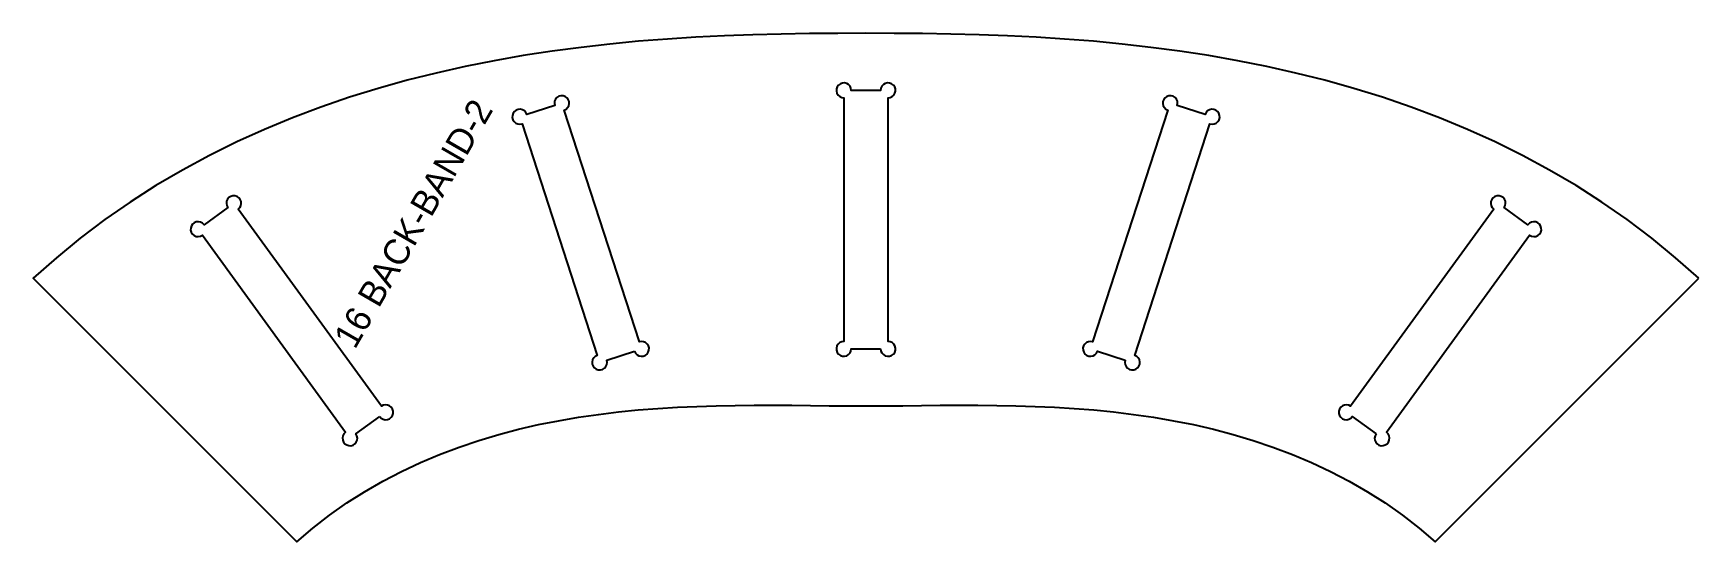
# Model space of a CAD drawing. Header units: millimetres. Extents: x 0 to 715, y 0 to 218.
import ezdxf
from ezdxf.enums import TextEntityAlignment as Align

# ---------------------------------------------------------------- set-up
doc = ezdxf.new("R2010")
doc.units = ezdxf.units.MM
doc.layers.add('CUT', color=1, linetype='Continuous')
doc.layers.add('ENGRAVE-LABEL', color=3, linetype='Continuous')

msp = doc.modelspace()

# ---------------------------------------------------------------- linework, layer by layer
at = {"layer": 'CUT'}
msp.add_lwpolyline([(715.25, 113.14), (705.35, 121.93), (695.1, 130.32), (684.54, 138.29), (673.69, 145.82), (662.57, 152.93), (651.21, 159.6), (639.64, 165.85), (627.88, 171.67), (615.95, 177.07), (603.89, 182.06), (591.71, 186.64), (579.44, 190.85), (567.09, 194.67), (554.69, 198.14), (542.26, 201.26), (529.8, 204.06), (517.34, 206.54), (504.88, 208.73), (492.44, 210.64), (480.02, 212.29), (467.62, 213.7), (455.27, 214.88), (442.94, 215.85), (430.66, 216.63), (418.41, 217.24), (406.2, 217.69), (394.02, 218), (381.87, 218.19), (369.74, 218.29), (357.62, 218.31), (345.51, 218.29), (333.38, 218.19), (321.23, 218), (309.05, 217.69), (296.84, 217.24), (284.59, 216.63), (272.31, 215.85), (259.98, 214.88), (247.62, 213.7), (235.23, 212.29), (222.81, 210.64), (210.37, 208.73), (197.91, 206.54), (185.45, 204.06), (172.99, 201.26), (160.55, 198.14), (148.16, 194.67), (135.81, 190.85), (123.54, 186.64), (111.36, 182.06), (99.3, 177.07), (87.37, 171.67), (75.61, 165.85), (64.03, 159.6), (52.68, 152.93), (41.56, 145.82), (30.71, 138.29), (20.15, 130.32), (9.9, 121.93), (0, 113.14), (113.14, 0), (120.04, 5.87), (127.21, 11.42), (134.62, 16.62), (142.25, 21.48), (150.08, 25.99), (158.08, 30.16), (166.23, 33.99), (174.51, 37.48), (182.9, 40.64), (191.36, 43.49), (199.88, 46.03), (208.45, 48.28), (217.04, 50.26), (225.63, 51.97), (234.22, 53.44), (242.78, 54.68), (251.32, 55.72), (259.81, 56.56), (268.25, 57.23), (276.64, 57.74), (284.98, 58.12), (293.25, 58.37), (301.46, 58.53), (309.62, 58.6), (317.72, 58.61), (325.77, 58.57), (333.78, 58.49), (341.75, 58.41), (349.69, 58.34), (357.62, 58.31), (365.55, 58.34), (373.5, 58.41), (381.47, 58.49), (389.48, 58.57), (397.53, 58.61), (405.63, 58.6), (413.79, 58.53), (422, 58.37), (430.27, 58.12), (438.61, 57.74), (447, 57.23), (455.44, 56.56), (463.93, 55.72), (472.47, 54.68), (481.03, 53.44), (489.62, 51.97), (498.21, 50.26), (506.8, 48.28), (515.37, 46.03), (523.89, 43.49), (532.35, 40.64), (540.74, 37.48), (549.02, 33.99), (557.17, 30.16), (565.17, 25.99), (573, 21.48), (580.63, 16.62), (588.04, 11.42), (595.21, 5.87), (602.11, 0)], close=True, dxfattribs=at)
for points in [[(363.92, 82.81, 2.414214), (367.12, 86.01), (367.12, 190.61, 2.414214), (363.92, 193.81), (351.32, 193.81, 2.414214), (348.12, 190.61), (348.12, 86.01, 2.414214), (351.32, 82.81)], [(258.23, 81.81, 2.414214), (260.28, 85.84), (227.96, 185.32, 2.414214), (223.93, 187.37), (211.95, 183.48, 2.414214), (209.89, 179.45), (242.21, 79.97, 2.414214), (246.25, 77.91)], [(469, 77.91, 2.414214), (473.04, 79.97), (505.36, 179.45, 2.414214), (503.3, 183.48), (491.32, 187.37, 2.414214), (487.29, 185.32), (454.97, 85.84, 2.414214), (457.02, 81.81)], [(148.78, 53.69, 2.414214), (149.48, 58.16), (88, 142.78, 2.414214), (83.53, 143.49), (73.34, 136.08, 2.414214), (72.63, 131.61), (134.11, 46.99, 2.414214), (138.58, 46.28)], [(576.67, 46.28, 2.414214), (581.14, 46.99), (642.62, 131.61, 2.414214), (641.91, 136.08), (631.72, 143.49, 2.414214), (627.25, 142.78), (565.77, 58.16, 2.414214), (566.47, 53.69)]]:
    msp.add_lwpolyline(points, format="xyb", close=True, dxfattribs=at)

# ---------------------------------------------------------------- texts
at = {"layer": 'ENGRAVE-LABEL'}
msp.add_text('16 BACK-BAND-2', height=11, rotation=60, dxfattribs=at).set_placement((163.18, 136.67), align=Align.MIDDLE_CENTER)

doc.saveas('drawing.dxf')
